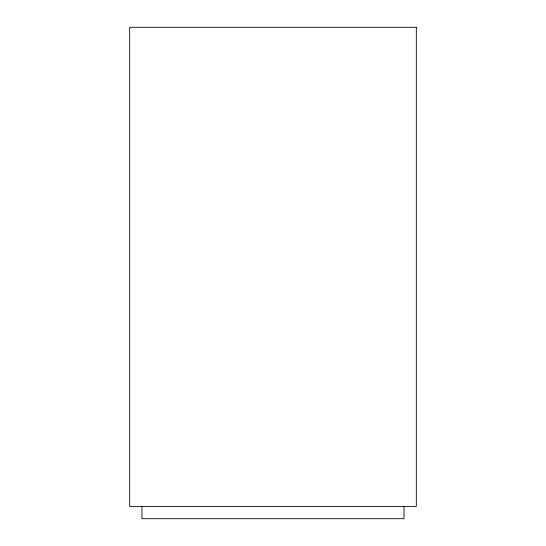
<?xml version="1.0" encoding="UTF-8"?>
<svg xmlns="http://www.w3.org/2000/svg" width="546" height="546" viewBox="0 0 546 546"><rect width="100%" height="100%" fill="white"/><g stroke="black" fill="none" stroke-linecap="round" stroke-linejoin="round"><path stroke-width="0.82" d="M404.04 506.415L404.04 518.7L141.96 518.7L141.96 506.415M416.325 27.3L129.675 27.3L129.675 506.415L416.325 506.415L416.325 27.3"/></g></svg>
